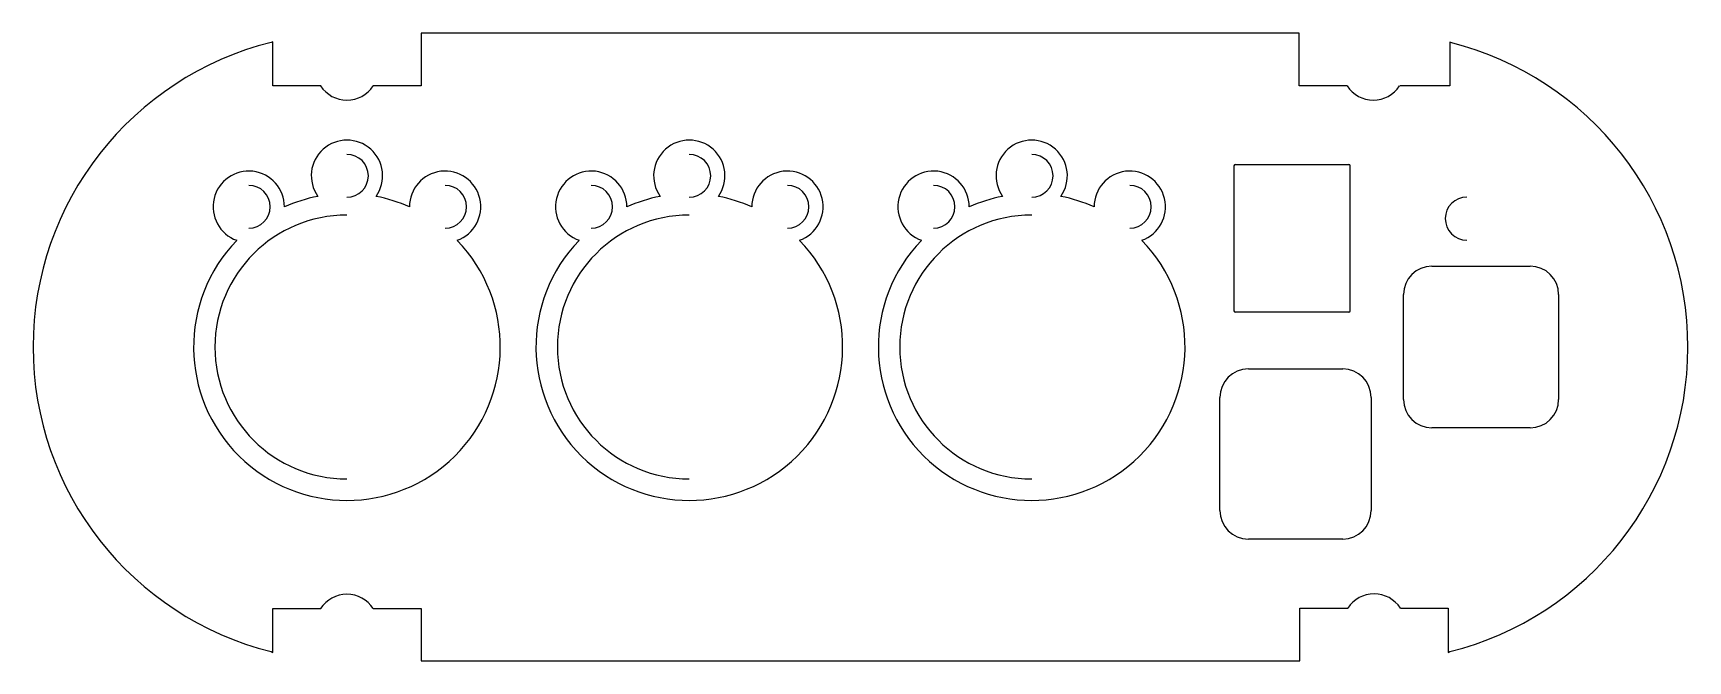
# Model space of a CAD drawing. Header units: millimetres. Extents: x -58 to 58, y -22 to 22.
import ezdxf

# ---------------------------------------------------------------- set-up
doc = ezdxf.new("R2010")
doc.units = ezdxf.units.MM

msp = doc.modelspace()

# ---------------------------------------------------------------- linework, layer by layer
at = {"color": 7, "linetype": 'Continuous', "lineweight": 25}
for p, q in [((-41.2, 21.38), (-41.31, 21.35)), ((-41.2, 18.3), (-41.2, 21.38)), ((-30.8, 22), (-30.8, 18.3)), ((30.75, 22), (-30.8, 22)), ((30.75, 18.3), (30.75, 22)), ((41.32, 21.37), (41.32, 18.3)), ((41.37, 21.34), (41.32, 21.37)), ((-37.84, 18.3), (-41.2, 18.3)), ((-30.8, 18.3), (-34.15, 18.3)), ((34.11, 18.3), (30.75, 18.3)), ((41.32, 18.3), (37.8, 18.3)), ((26.28, 12.8), (34.22, 12.8)), ((26.18, 12.7), (26.18, 2.53)), ((34.32, 2.53), (34.32, 12.7)), ((40.06, 5.67), (46.94, 5.67)), ((38.06, -3.67), (38.06, 3.67)), ((48.94, 3.67), (48.94, -3.67)), ((34.22, 2.43), (26.28, 2.43)), ((27.19, -1.54), (33.8, -1.54)), ((25.19, -11.46), (25.19, -3.54)), ((35.8, -3.54), (35.8, -11.46)), ((46.94, -5.67), (40.06, -5.67)), ((33.8, -13.46), (27.19, -13.46)), ((-41.2, -18.33), (-37.84, -18.33)), ((-41.2, -21.41), (-41.2, -18.33)), ((-34.15, -18.33), (-30.8, -18.33)), ((-30.8, -18.33), (-30.8, -22)), ((30.8, -18.3), (34.16, -18.3)), ((30.8, -22), (30.8, -18.3)), ((37.85, -18.3), (41.2, -18.3)), ((41.2, -18.3), (41.2, -21.41)), ((-41.31, -21.35), (-41.2, -21.41)), ((-30.8, -22), (30.8, -22)), ((41.2, -21.41), (41.31, -21.35))]:
    msp.add_line(p, q, dxfattribs=at)
for centre, radius, start, end in [((-36, 0), 22, 103.9567, 256.0433), ((36, 0), 22, 283.9567, 75.8852), ((-36, 19.5), 2.2, 213.0557, 326.9443), ((35.95, 19.5), 2.2, 213.0557, 326.9443), ((-36, 12), 2.5, 324.6812, 215.3188), ((-12, 12), 2.5, 324.6812, 215.3188), ((12, 12), 2.5, 324.6812, 215.3188), ((-36, 12), 1.5, 270, 90), ((-12, 12), 1.5, 270, 90), ((12, 12), 1.5, 270, 90), ((26.28, 12.7), 0.1, 90, 180), ((34.22, 12.7), 0.1, 360, 90), ((-42.88, 9.83), 2.5, 359.6812, 250.3188), ((-29.12, 9.83), 2.5, 289.6812, 180.3188), ((-18.88, 9.83), 2.5, 359.6812, 250.3188), ((-5.12, 9.83), 2.5, 289.6812, 180.3188), ((5.12, 9.83), 2.5, 359.6812, 250.3188), ((18.88, 9.83), 2.5, 289.6812, 180.3188), ((-42.88, 9.83), 1.5, 270, 90), ((-36, 0), 10.75, 100.9385, 114.0615), ((-36, 0), 10.75, 65.9385, 79.0615), ((-29.12, 9.83), 1.5, 270, 90), ((-18.88, 9.83), 1.5, 270, 90), ((-12, 0), 10.75, 100.9385, 114.0615), ((-12, 0), 10.75, 65.9385, 79.0615), ((-5.12, 9.83), 1.5, 270, 90), ((5.12, 9.83), 1.5, 270, 90), ((12, 0), 10.75, 100.9385, 114.0615), ((12, 0), 10.75, 65.9385, 79.0615), ((18.88, 9.83), 1.5, 270, 90), ((42.5, 9), 1.51, 90, 270), ((-36, 0), 9.25, 90, 270), ((-12, 0), 9.25, 90, 270), ((12, 0), 9.25, 90, 270), ((-36, 0), 10.75, 135.9385, 44.0615), ((-12, 0), 10.75, 135.9385, 44.0615), ((12, 0), 10.75, 135.9385, 44.0615), ((40.06, 3.67), 2, 90, 180), ((46.94, 3.67), 2, 0, 90), ((26.28, 2.53), 0.1, 180, 270), ((34.22, 2.53), 0.1, 270, 360), ((27.19, -3.54), 2, 90, 180), ((33.8, -3.54), 2, 0, 90), ((40.06, -3.67), 2, 180, 270), ((46.94, -3.67), 2, 270, 0), ((27.19, -11.46), 2, 180, 270), ((33.8, -11.46), 2, 270, 0), ((-36, -19.53), 2.2, 33.0557, 146.9443), ((36, -19.5), 2.2, 33.0557, 146.9443)]:
    msp.add_arc(centre, radius, start, end, dxfattribs=at)

doc.saveas('drawing.dxf')
